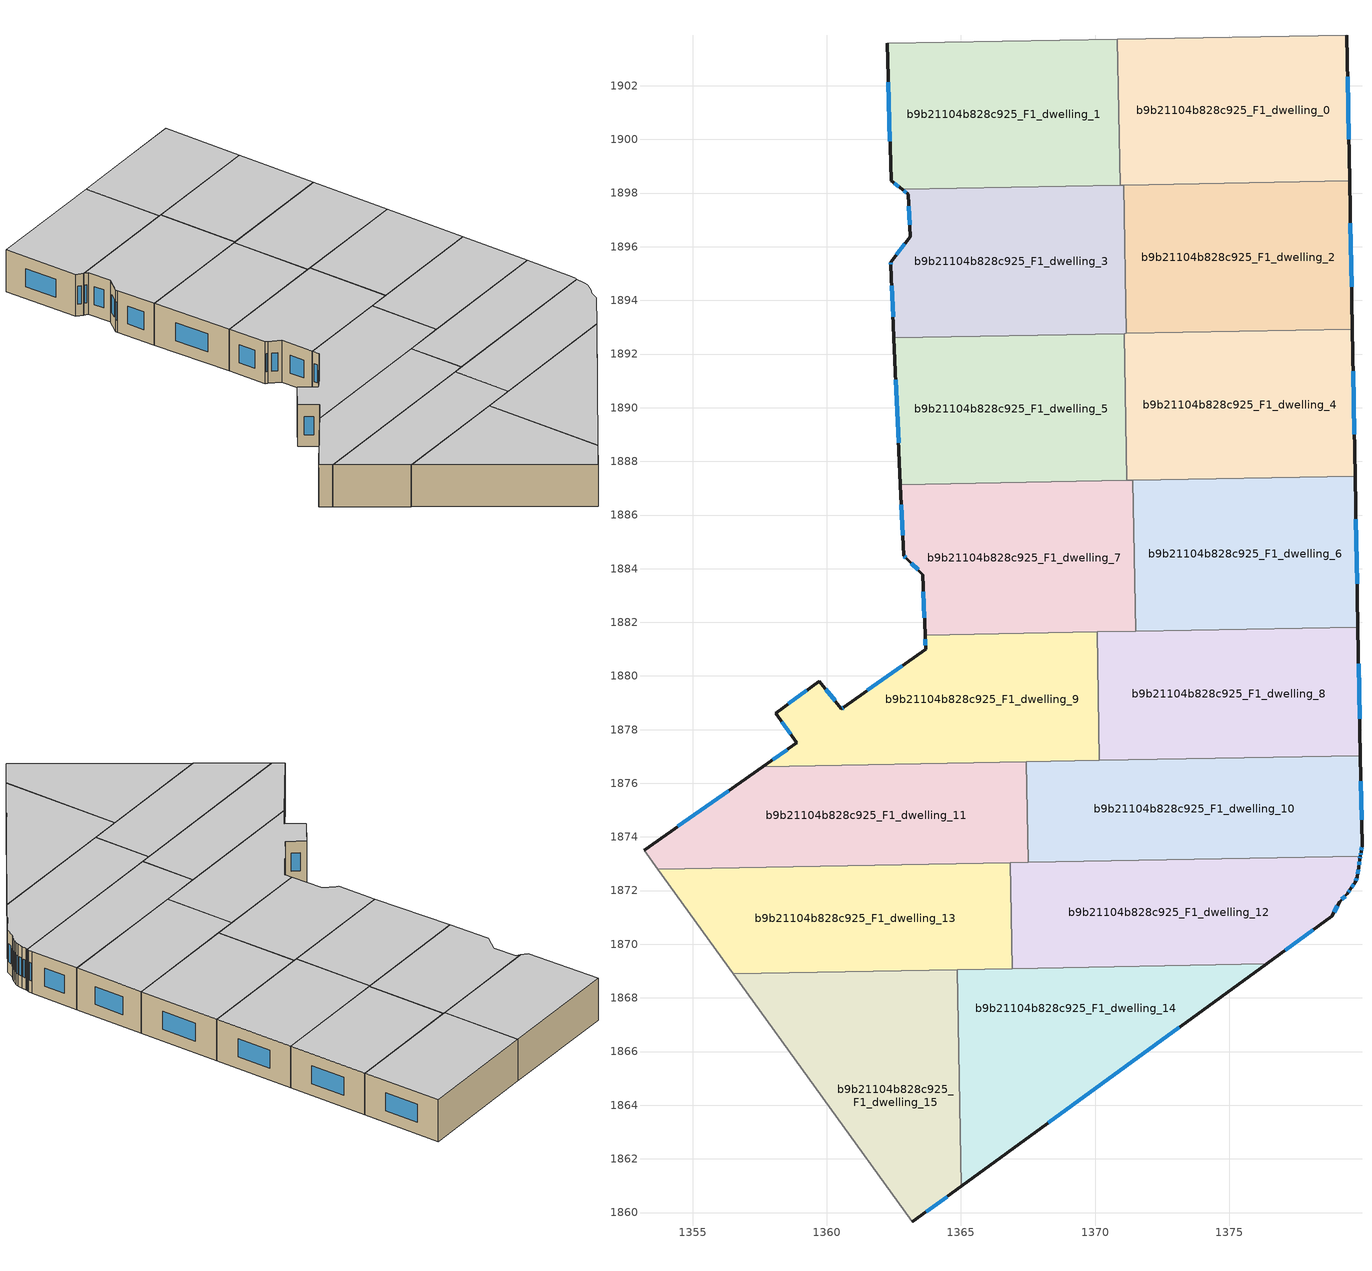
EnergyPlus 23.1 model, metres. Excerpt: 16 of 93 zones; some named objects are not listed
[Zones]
b9b21104b828c925_F1_dwelling_0
 floor to b9b21104b828c925_F0_dwelling_0 (EU_floor_Construction): 1379.39,1903.89 1379.49,1898.45 1370.93,1898.29 1370.83,1903.74 z3
 wall outside (EU_wall_Construction): 1379.49,1898.45 1379.39,1903.89 z3:6
 wall to b9b21104b828c925_F1_dwelling_1 (EU_wall_Construction): 1370.83,1903.74 1370.93,1898.29 z3:6
 wall adiabatic (EU_wall_Construction): 1379.39,1903.89 1370.83,1903.74 z3:6
 wall to b9b21104b828c925_F1_dwelling_2 (EU_wall_Construction): 1371.07,1898.3 1379.49,1898.45 z3:6
 wall to b9b21104b828c925_F1_dwelling_3 (EU_wall_Construction): 1370.93,1898.29 1371.07,1898.3 z3:6
 window (EU_Window_Construction): 1379.46,1900.01 1379.42,1902.34 z3.86:5.14
 ceiling to b9b21104b828c925_F2_dwelling_0 (EU_floor_Construction): 1379.49,1898.45 1379.39,1903.89 1370.83,1903.74 1370.93,1898.29 z6
b9b21104b828c925_F1_dwelling_1
 floor to b9b21104b828c925_F0_dwelling_1 (EU_floor_Construction): 1370.83,1903.74 1370.93,1898.29 1362.81,1898.14 1362.4,1898.46 1362.25,1903.59 z3
 wall outside (EU_wall_Construction): 1362.25,1903.59 1362.4,1898.46 1362.81,1898.14 z3:6
 wall adiabatic (EU_wall_Construction): 1370.83,1903.74 1362.25,1903.59 z3:6
 wall to b9b21104b828c925_F1_dwelling_3 (EU_wall_Construction): 1362.81,1898.14 1370.93,1898.29 z3:6
 window (EU_Window_Construction): 1362.51,1898.37 1362.69,1898.23 / 1362.29,1902.13 1362.35,1899.92 z3.86:5.14
 ceiling to b9b21104b828c925_F2_dwelling_1 (EU_floor_Construction): 1370.93,1898.29 1370.83,1903.74 1362.25,1903.59 1362.4,1898.46 1362.81,1898.14 z6
b9b21104b828c925_F1_dwelling_10
 floor to b9b21104b828c925_F0_dwelling_10 (EU_floor_Construction): 1379.89,1877.03 1379.95,1873.69 1379.92,1873.43 1379.89,1873.29 1367.51,1873.06 1367.44,1876.8 z3
 wall outside (EU_wall_Construction): 1379.89,1873.29 1379.92,1873.43 1379.95,1873.69 1379.89,1877.03 z3:6
 wall to b9b21104b828c925_F1_dwelling_11 (EU_wall_Construction): 1367.44,1876.8 1367.51,1873.06 z3:6
 wall to b9b21104b828c925_F1_dwelling_8 (EU_wall_Construction): 1379.89,1877.03 1370.17,1876.85 z3:6
 wall to b9b21104b828c925_F1_dwelling_12 (EU_wall_Construction): 1367.51,1873.06 1379.89,1873.29 z3:6
 wall to b9b21104b828c925_F1_dwelling_9 (EU_wall_Construction): 1370.17,1876.85 1367.44,1876.8 z3:6
 window (EU_Window_Construction): 1379.93,1874.65 1379.91,1876.08 / 1379.93,1873.51 1379.94,1873.62 / 1379.9,1873.33 1379.91,1873.39 z3.86:5.14
 ceiling to b9b21104b828c925_F2_dwelling_10 (EU_floor_Construction): 1379.89,1873.29 1379.92,1873.43 1379.95,1873.69 1379.89,1877.03 1367.44,1876.8 1367.51,1873.06 z6
b9b21104b828c925_F1_dwelling_11
 floor to b9b21104b828c925_F0_dwelling_11 (EU_floor_Construction): 1367.44,1876.8 1367.51,1873.06 1353.7,1872.8 1353.19,1873.5 1357.62,1876.62 z3
 wall outside (EU_wall_Construction): 1357.62,1876.62 1353.19,1873.5 z3:6
 wall adiabatic (EU_wall_Construction): 1353.19,1873.5 1353.7,1872.8 z3:6
 wall to b9b21104b828c925_F1_dwelling_9 (EU_wall_Construction): 1367.44,1876.8 1357.62,1876.62 z3:6
 wall to b9b21104b828c925_F1_dwelling_13 (EU_wall_Construction): 1353.7,1872.8 1366.85,1873.04 z3:6
 wall to b9b21104b828c925_F1_dwelling_12 (EU_wall_Construction): 1366.85,1873.04 1367.51,1873.06 z3:6
 window (EU_Window_Construction): 1356.35,1875.73 1354.46,1874.39 z3.86:5.14
 ceiling to b9b21104b828c925_F2_dwelling_11 (EU_floor_Construction): 1367.51,1873.06 1367.44,1876.8 1357.62,1876.62 1353.19,1873.5 1353.7,1872.8 z6
b9b21104b828c925_F1_dwelling_12
 floor to b9b21104b828c925_F0_dwelling_12 (EU_floor_Construction): 1379.89,1873.29 1379.86,1873.16 1379.84,1872.87 1379.78,1872.52 1379.69,1872.32 1379.52,1872.06 1379.41,1871.88 1379.12,1871.59 1378.83,1871.04 1376.4,1869.27 1366.92,1869.09 1366.85,1873.04 z3
 wall outside (EU_wall_Construction): 1376.4,1869.27 1378.83,1871.04 1379.12,1871.59 1379.41,1871.88 1379.52,1872.06 1379.69,1872.32 1379.78,1872.52 1379.84,1872.87 1379.86,1873.16 1379.89,1873.29 z3:6
 wall to b9b21104b828c925_F1_dwelling_13 (EU_wall_Construction): 1366.85,1873.04 1366.92,1869.09 z3:6
 wall to b9b21104b828c925_F1_dwelling_14 (EU_wall_Construction): 1366.92,1869.09 1376.4,1869.27 z3:6
 window (EU_Window_Construction): 1379.57,1872.13 1379.64,1872.24 / 1379.44,1871.93 1379.49,1872.01 / 1379.2,1871.67 1379.33,1871.8 / 1378.91,1871.2 1379.04,1871.43 / 1377.09,1869.77 1378.14,1870.53 / 1379.87,1873.2 1379.88,1873.25 / 1379.84,1872.96 1379.85,1873.08 / 1379.79,1872.62 1379.82,1872.77 / 1379.72,1872.38 1379.75,1872.46 z3.86:5.14
 ceiling to b9b21104b828c925_F2_dwelling_12 (EU_floor_Construction): 1378.83,1871.04 1379.12,1871.59 1379.41,1871.88 1379.52,1872.06 1379.69,1872.32 1379.78,1872.52 1379.84,1872.87 1379.86,1873.16 1379.89,1873.29 1366.85,1873.04 1366.92,1869.09 1376.4,1869.27 z6
b9b21104b828c925_F1_dwelling_13
 floor to b9b21104b828c925_F0_dwelling_13 (EU_floor_Construction): 1366.85,1873.04 1366.92,1869.09 1356.51,1868.9 1353.7,1872.8 z3
 wall adiabatic (EU_wall_Construction): 1353.7,1872.8 1356.51,1868.9 z3:6
 wall to b9b21104b828c925_F1_dwelling_14 (EU_wall_Construction): 1356.51,1868.9 1364.86,1869.05 1366.92,1869.09 z3:6
 ceiling to b9b21104b828c925_F2_dwelling_13 (EU_floor_Construction): 1366.92,1869.09 1366.85,1873.04 1353.7,1872.8 1356.51,1868.9 z6
b9b21104b828c925_F1_dwelling_14
 floor to b9b21104b828c925_F0_dwelling_14 (EU_floor_Construction): 1376.4,1869.27 1365.01,1860.98 1364.86,1869.05 z3
 wall outside (EU_wall_Construction): 1365.01,1860.98 1376.4,1869.27 z3:6
 wall to b9b21104b828c925_F1_dwelling_15 (EU_wall_Construction): 1356.51,1868.9 1364.86,1869.05 1365.01,1860.98 z3:6
 window (EU_Window_Construction): 1368.27,1863.35 1373.15,1866.9 z3.86:5.14
 ceiling to b9b21104b828c925_F2_dwelling_14 (EU_floor_Construction): 1376.4,1869.27 1364.86,1869.05 1365.01,1860.98 z6
b9b21104b828c925_F1_dwelling_15
 floor to b9b21104b828c925_F0_dwelling_15 (EU_floor_Construction): 1364.86,1869.05 1365.01,1860.98 1363.19,1859.65 1356.51,1868.9 z3
 wall outside (EU_wall_Construction): 1363.19,1859.65 1365.01,1860.98 z3:6
 wall adiabatic (EU_wall_Construction): 1356.51,1868.9 1363.19,1859.65 z3:6
 window (EU_Window_Construction): 1363.71,1860.03 1364.49,1860.6 z3.86:5.14
 ceiling to b9b21104b828c925_F2_dwelling_15 (EU_floor_Construction): 1365.01,1860.98 1364.86,1869.05 1356.51,1868.9 1363.19,1859.65 z6
b9b21104b828c925_F1_dwelling_2
 floor to b9b21104b828c925_F0_dwelling_2 (EU_floor_Construction): 1379.49,1898.45 1379.59,1892.92 1371.17,1892.77 1371.07,1898.3 z3
 wall outside (EU_wall_Construction): 1379.59,1892.92 1379.49,1898.45 z3:6
 wall to b9b21104b828c925_F1_dwelling_3 (EU_wall_Construction): 1371.07,1898.3 1371.17,1892.77 z3:6
 wall to b9b21104b828c925_F1_dwelling_4 (EU_wall_Construction): 1371.17,1892.77 1379.59,1892.92 z3:6
 window (EU_Window_Construction): 1379.56,1894.5 1379.52,1896.87 z3.86:5.14
 ceiling to b9b21104b828c925_F2_dwelling_2 (EU_floor_Construction): 1379.59,1892.92 1379.49,1898.45 1371.07,1898.3 1371.17,1892.77 z6
b9b21104b828c925_F1_dwelling_3
 floor to b9b21104b828c925_F0_dwelling_3 (EU_floor_Construction): 1371.07,1898.3 1371.17,1892.77 1362.51,1892.61 1362.39,1895.33 1362.38,1895.43 1363.11,1896.37 1363.04,1897.96 1362.81,1898.14 z3
 wall outside (EU_wall_Construction): 1362.81,1898.14 1363.04,1897.96 1363.11,1896.37 1362.38,1895.43 1362.39,1895.33 1362.51,1892.61 z3:6
 wall to b9b21104b828c925_F1_dwelling_5 (EU_wall_Construction): 1362.51,1892.61 1371.08,1892.77 z3:6
 wall to b9b21104b828c925_F1_dwelling_4 (EU_wall_Construction): 1371.09,1892.76 1371.17,1892.77 z3:6
 window (EU_Window_Construction): 1362.87,1898.09 1362.97,1898.02 / 1362.42,1894.55 1362.47,1893.38 / 1362.38,1895.4 1362.39,1895.35 / 1362.91,1896.1 1362.59,1895.7 / 1363.06,1897.51 1363.09,1896.83 z3.86:5.14
 ceiling to b9b21104b828c925_F2_dwelling_3 (EU_floor_Construction): 1371.17,1892.77 1371.07,1898.3 1362.81,1898.14 1363.04,1897.96 1363.11,1896.37 1362.38,1895.43 1362.39,1895.33 1362.51,1892.61 z6
b9b21104b828c925_F1_dwelling_4
 floor to b9b21104b828c925_F0_dwelling_4 (EU_floor_Construction): 1379.59,1892.92 1379.7,1887.45 1371.19,1887.29 1371.09,1892.76 z3
 wall outside (EU_wall_Construction): 1379.7,1887.45 1379.59,1892.92 z3:6
 wall to b9b21104b828c925_F1_dwelling_5 (EU_wall_Construction): 1371.09,1892.76 1371.19,1887.29 z3:6
 wall to b9b21104b828c925_F1_dwelling_6 (EU_wall_Construction): 1371.41,1887.3 1379.7,1887.45 z3:6
 wall to b9b21104b828c925_F1_dwelling_7 (EU_wall_Construction): 1371.19,1887.29 1371.41,1887.3 z3:6
 window (EU_Window_Construction): 1379.67,1889.01 1379.62,1891.36 z3.86:5.14
 ceiling to b9b21104b828c925_F2_dwelling_4 (EU_floor_Construction): 1379.7,1887.45 1379.59,1892.92 1371.09,1892.76 1371.19,1887.29 z6
b9b21104b828c925_F1_dwelling_5
 floor to b9b21104b828c925_F0_dwelling_5 (EU_floor_Construction): 1371.09,1892.76 1371.19,1887.29 1362.75,1887.13 1362.51,1892.61 z3
 wall outside (EU_wall_Construction): 1362.51,1892.61 1362.75,1887.13 z3:6
 wall to b9b21104b828c925_F1_dwelling_7 (EU_wall_Construction): 1362.75,1887.13 1371.19,1887.29 z3:6
 window (EU_Window_Construction): 1362.58,1891.04 1362.68,1888.7 z3.86:5.14
 ceiling to b9b21104b828c925_F2_dwelling_5 (EU_floor_Construction): 1371.19,1887.29 1371.09,1892.76 1362.51,1892.61 1362.75,1887.13 z6
b9b21104b828c925_F1_dwelling_6
 floor to b9b21104b828c925_F0_dwelling_6 (EU_floor_Construction): 1379.7,1887.45 1379.8,1881.82 1371.52,1881.67 1371.41,1887.29 z3
 wall outside (EU_wall_Construction): 1379.8,1881.82 1379.7,1887.45 z3:6
 wall to b9b21104b828c925_F1_dwelling_7 (EU_wall_Construction): 1371.41,1887.29 1371.52,1881.67 z3:6
 wall to b9b21104b828c925_F1_dwelling_8 (EU_wall_Construction): 1371.52,1881.67 1379.8,1881.82 z3:6
 window (EU_Window_Construction): 1379.77,1883.43 1379.73,1885.84 z3.86:5.14
 ceiling to b9b21104b828c925_F2_dwelling_6 (EU_floor_Construction): 1379.8,1881.82 1379.7,1887.45 1371.41,1887.29 1371.52,1881.67 z6
b9b21104b828c925_F1_dwelling_7
 floor to b9b21104b828c925_F0_dwelling_7 (EU_floor_Construction): 1371.41,1887.29 1371.52,1881.67 1363.67,1881.52 1363.58,1883.78 1362.97,1884.38 1362.86,1884.49 1362.75,1887.13 z3
 wall outside (EU_wall_Construction): 1362.75,1887.13 1362.86,1884.49 1362.97,1884.38 1363.58,1883.78 1363.67,1881.52 z3:6
 wall to b9b21104b828c925_F1_dwelling_9 (EU_wall_Construction): 1363.67,1881.52 1370.08,1881.64 z3:6
 wall to b9b21104b828c925_F1_dwelling_8 (EU_wall_Construction): 1370.08,1881.64 1371.52,1881.67 z3:6
 window (EU_Window_Construction): 1363.6,1883.13 1363.64,1882.17 / 1363.14,1884.21 1363.4,1883.95 / 1362.89,1884.46 1362.94,1884.41 / 1362.78,1886.38 1362.83,1885.24 z3.86:5.14
 ceiling to b9b21104b828c925_F2_dwelling_7 (EU_floor_Construction): 1371.52,1881.67 1371.41,1887.29 1362.75,1887.13 1362.86,1884.49 1362.97,1884.38 1363.58,1883.78 1363.67,1881.52 z6
b9b21104b828c925_F1_dwelling_8
 floor to b9b21104b828c925_F0_dwelling_8 (EU_floor_Construction): 1379.8,1881.82 1379.89,1877.03 1370.16,1876.85 1370.08,1881.64 z3
 wall outside (EU_wall_Construction): 1379.89,1877.03 1379.8,1881.82 z3:6
 wall to b9b21104b828c925_F1_dwelling_9 (EU_wall_Construction): 1370.08,1881.64 1370.16,1876.85 z3:6
 window (EU_Window_Construction): 1379.86,1878.4 1379.83,1880.45 z3.86:5.14
 ceiling to b9b21104b828c925_F2_dwelling_8 (EU_floor_Construction): 1379.89,1877.03 1379.8,1881.82 1370.08,1881.64 1370.16,1876.85 z6
b9b21104b828c925_F1_dwelling_9
 floor to b9b21104b828c925_F0_dwelling_9 (EU_floor_Construction): 1370.08,1881.64 1370.16,1876.85 1357.62,1876.62 1358.89,1877.51 1358.1,1878.62 1359.72,1879.8 1360.55,1878.78 1360.64,1878.84 1363.69,1881 1363.67,1881.52 z3
 wall outside (EU_wall_Construction): 1363.67,1881.52 1363.69,1881 1360.64,1878.84 1360.55,1878.78 1359.72,1879.8 1358.1,1878.62 1358.89,1877.51 1357.62,1876.62 z3:6
 window (EU_Window_Construction): 1363.67,1881.37 1363.68,1881.15 / 1358.53,1877.26 1357.98,1876.87 / 1358.33,1878.3 1358.66,1877.83 / 1359.26,1879.46 1358.56,1878.96 / 1360.31,1879.07 1359.96,1879.51 / 1360.61,1878.82 1360.57,1878.8 / 1362.82,1880.39 1361.51,1879.46 z3.86:5.14
 ceiling to b9b21104b828c925_F2_dwelling_9 (EU_floor_Construction): 1370.16,1876.85 1370.08,1881.64 1363.67,1881.52 1363.69,1881 1360.64,1878.84 1360.55,1878.78 1359.72,1879.8 1358.1,1878.62 1358.89,1877.51 1357.62,1876.62 z6
[Building]
EU S2 Campaign: North Axis=0; Terrain=City; Solar Distribution=FullExterior
[Site:Location]
Helsinki-Vantaa.AP: Latitude=60.317; Longitude=24.963; Time Zone=2; Elevation=54.6
[SizingPeriod:WeatherFileDays]
AnnualSizingPeriod: Begin Month=1; Begin Day of Month=1; End Month=12; End Day of Month=31; Day of Week for Start Day=Monday; Use Weather File Daylight Saving Period=No; Use Weather File Rain and Snow Indicators=No
[MATERIAL]
EU_InternalMass_Material: Roughness=MediumRough; Thickness=0.1; Conductivity=1; Density=1800; Specific Heat=900; Thermal Absorptance=0.9; Solar Absorptance=0.7; Visible Absorptance=0.7
[MATERIAL:NOMASS] Roughness=MediumRough; Thermal Absorptance=0.9; Solar Absorptance=0.7; Visible Absorptance=0.7
Name | Thermal Resistance
EU_wall_NoMass | 1.10183
EU_floor_NoMass | 1.70606
[WINDOWMATERIAL:SIMPLEGLAZINGSYSTEM]
EU_Window_SimpleGlazing: UFactor=3.11035; Solar Heat Gain Coefficient=0.8; Visible Transmittance=0.8
[CONSTRUCTION]
EU_wall_Construction: EU_wall_NoMass
EU_floor_Construction: EU_floor_NoMass
EU_Window_Construction: EU_Window_SimpleGlazing
EU_InternalMass_Construction: EU_InternalMass_Material
[ZONE] Type=1; Multiplier=1; Ceiling Height=autocalculate; Floor Area=autocalculate; Part of Total Floor Area=Yes
Name | Volume
b9b21104b828c925_F1_dwelling_0; b9b21104b828c925_F1_dwelling_3 | 139.807
b9b21104b828c925_F1_dwelling_1; b9b21104b828c925_F1_dwelling_12 | 139.8
b9b21104b828c925_F1_dwelling_10 | 139.824
b9b21104b828c925_F1_dwelling_11 | 139.815
b9b21104b828c925_F1_dwelling_13 | 139.779
b9b21104b828c925_F1_dwelling_14 | 139.813
b9b21104b828c925_F1_dwelling_15 | 139.808
b9b21104b828c925_F1_dwelling_2 | 139.789
b9b21104b828c925_F1_dwelling_4; b9b21104b828c925_F1_dwelling_5 | 139.783
b9b21104b828c925_F1_dwelling_6 | 139.816
b9b21104b828c925_F1_dwelling_7 | 139.805
b9b21104b828c925_F1_dwelling_8 | 139.798
b9b21104b828c925_F1_dwelling_9 | 139.796
[INTERNALMASS] Construction=EU_InternalMass_Construction
Name | Zone or ZoneList | Surface Area
b9b21104b828c925_F1_dwelling_0_EU_InternalMass | b9b21104b828c925_F1_dwelling_0 | 46.6013
b9b21104b828c925_F1_dwelling_1_EU_InternalMass | b9b21104b828c925_F1_dwelling_1 | 46.6004
b9b21104b828c925_F1_dwelling_2_EU_InternalMass | b9b21104b828c925_F1_dwelling_2 | 46.5958
b9b21104b828c925_F1_dwelling_3_EU_InternalMass | b9b21104b828c925_F1_dwelling_3 | 46.6019
b9b21104b828c925_F1_dwelling_4_EU_InternalMass | b9b21104b828c925_F1_dwelling_4 | 46.5947
b9b21104b828c925_F1_dwelling_5_EU_InternalMass | b9b21104b828c925_F1_dwelling_5 | 46.5949
b9b21104b828c925_F1_dwelling_6_EU_InternalMass | b9b21104b828c925_F1_dwelling_6 | 46.6039
b9b21104b828c925_F1_dwelling_7_EU_InternalMass | b9b21104b828c925_F1_dwelling_7 | 46.6016
b9b21104b828c925_F1_dwelling_8_EU_InternalMass | b9b21104b828c925_F1_dwelling_8 | 46.5995
b9b21104b828c925_F1_dwelling_9_EU_InternalMass | b9b21104b828c925_F1_dwelling_9 | 46.5987
b9b21104b828c925_F1_dwelling_10_EU_InternalMass | b9b21104b828c925_F1_dwelling_10 | 46.607
b9b21104b828c925_F1_dwelling_11_EU_InternalMass | b9b21104b828c925_F1_dwelling_11 | 46.6056
b9b21104b828c925_F1_dwelling_12_EU_InternalMass | b9b21104b828c925_F1_dwelling_12 | 46.5997
b9b21104b828c925_F1_dwelling_13_EU_InternalMass | b9b21104b828c925_F1_dwelling_13 | 46.5924
b9b21104b828c925_F1_dwelling_14_EU_InternalMass | b9b21104b828c925_F1_dwelling_14 | 46.6075
b9b21104b828c925_F1_dwelling_15_EU_InternalMass | b9b21104b828c925_F1_dwelling_15 | 46.6016
[OTHEREQUIPMENT] Fuel Type=Electricity; Design Level Calculation Method=Watts/Area; Power per Zone Floor Area=1; Fraction Latent=0; Fraction Radiant=0; Fraction Lost=0; Carbon Dioxide Generation Rate=0; EndUse Subcategory=EU_Step8_InternalGains
Name | Zone or ZoneList or Space or SpaceList | Schedule
EU_Step8_InternalGain_b9b21104b828c925_F1_dwelling_0_f000 | b9b21104b828c925_F1_dwelling_0 | EU_Step8_GainSchedule_b9b21104b828c925_F1_dwelling_0_f000
EU_Step8_InternalGain_b9b21104b828c925_F1_dwelling_1_f000 | b9b21104b828c925_F1_dwelling_1 | EU_Step8_GainSchedule_b9b21104b828c925_F1_dwelling_1_f000
EU_Step8_InternalGain_b9b21104b828c925_F1_dwelling_2_f000 | b9b21104b828c925_F1_dwelling_2 | EU_Step8_GainSchedule_b9b21104b828c925_F1_dwelling_2_f000
EU_Step8_InternalGain_b9b21104b828c925_F1_dwelling_3_f000 | b9b21104b828c925_F1_dwelling_3 | EU_Step8_GainSchedule_b9b21104b828c925_F1_dwelling_3_f000
EU_Step8_InternalGain_b9b21104b828c925_F1_dwelling_4_f000 | b9b21104b828c925_F1_dwelling_4 | EU_Step8_GainSchedule_b9b21104b828c925_F1_dwelling_4_f000
EU_Step8_InternalGain_b9b21104b828c925_F1_dwelling_5_f000 | b9b21104b828c925_F1_dwelling_5 | EU_Step8_GainSchedule_b9b21104b828c925_F1_dwelling_5_f000
EU_Step8_InternalGain_b9b21104b828c925_F1_dwelling_6_f000 | b9b21104b828c925_F1_dwelling_6 | EU_Step8_GainSchedule_b9b21104b828c925_F1_dwelling_6_f000
EU_Step8_InternalGain_b9b21104b828c925_F1_dwelling_7_f000 | b9b21104b828c925_F1_dwelling_7 | EU_Step8_GainSchedule_b9b21104b828c925_F1_dwelling_7_f000
EU_Step8_InternalGain_b9b21104b828c925_F1_dwelling_8_f000 | b9b21104b828c925_F1_dwelling_8 | EU_Step8_GainSchedule_b9b21104b828c925_F1_dwelling_8_f000
EU_Step8_InternalGain_b9b21104b828c925_F1_dwelling_9_f000 | b9b21104b828c925_F1_dwelling_9 | EU_Step8_GainSchedule_b9b21104b828c925_F1_dwelling_9_f000
EU_Step8_InternalGain_b9b21104b828c925_F1_dwelling_10_f000 | b9b21104b828c925_F1_dwelling_10 | EU_Step8_GainSchedule_b9b21104b828c925_F1_dwelling_10_f000
EU_Step8_InternalGain_b9b21104b828c925_F1_dwelling_11_f000 | b9b21104b828c925_F1_dwelling_11 | EU_Step8_GainSchedule_b9b21104b828c925_F1_dwelling_11_f000
EU_Step8_InternalGain_b9b21104b828c925_F1_dwelling_12_f000 | b9b21104b828c925_F1_dwelling_12 | EU_Step8_GainSchedule_b9b21104b828c925_F1_dwelling_12_f000
EU_Step8_InternalGain_b9b21104b828c925_F1_dwelling_13_f000 | b9b21104b828c925_F1_dwelling_13 | EU_Step8_GainSchedule_b9b21104b828c925_F1_dwelling_13_f000
EU_Step8_InternalGain_b9b21104b828c925_F1_dwelling_14_f000 | b9b21104b828c925_F1_dwelling_14 | EU_Step8_GainSchedule_b9b21104b828c925_F1_dwelling_14_f000
EU_Step8_InternalGain_b9b21104b828c925_F1_dwelling_15_f000 | b9b21104b828c925_F1_dwelling_15 | EU_Step8_GainSchedule_b9b21104b828c925_F1_dwelling_15_f000
[ZONEVENTILATION:DESIGNFLOWRATE] Schedule=EU_AlwaysOn; Design Flow Rate Calculation Method=AirChanges/Hour; Air Changes per Hour=0.756316; Ventilation Type=Natural; Fan Pressure Rise=0; Fan Total Efficiency=1; Constant Term Coefficient=1; Temperature Term Coefficient=0; Velocity Term Coefficient=0; Velocity Squared Term Coefficient=0; Minimum Indoor Temperature=-100; Maximum Indoor Temperature=100; Delta Temperature=-100; Minimum Outdoor Temperature=-100; Maximum Outdoor Temperature=100; Maximum Wind Speed=40
Name | Zone or ZoneList or Space or SpaceList
EU_ConstantAir_b9b21104b828c925_F1_dwelling_0 | b9b21104b828c925_F1_dwelling_0
EU_ConstantAir_b9b21104b828c925_F1_dwelling_1 | b9b21104b828c925_F1_dwelling_1
EU_ConstantAir_b9b21104b828c925_F1_dwelling_2 | b9b21104b828c925_F1_dwelling_2
EU_ConstantAir_b9b21104b828c925_F1_dwelling_3 | b9b21104b828c925_F1_dwelling_3
EU_ConstantAir_b9b21104b828c925_F1_dwelling_4 | b9b21104b828c925_F1_dwelling_4
EU_ConstantAir_b9b21104b828c925_F1_dwelling_5 | b9b21104b828c925_F1_dwelling_5
EU_ConstantAir_b9b21104b828c925_F1_dwelling_6 | b9b21104b828c925_F1_dwelling_6
EU_ConstantAir_b9b21104b828c925_F1_dwelling_7 | b9b21104b828c925_F1_dwelling_7
EU_ConstantAir_b9b21104b828c925_F1_dwelling_8 | b9b21104b828c925_F1_dwelling_8
EU_ConstantAir_b9b21104b828c925_F1_dwelling_9 | b9b21104b828c925_F1_dwelling_9
EU_ConstantAir_b9b21104b828c925_F1_dwelling_10 | b9b21104b828c925_F1_dwelling_10
EU_ConstantAir_b9b21104b828c925_F1_dwelling_11 | b9b21104b828c925_F1_dwelling_11
EU_ConstantAir_b9b21104b828c925_F1_dwelling_12 | b9b21104b828c925_F1_dwelling_12
EU_ConstantAir_b9b21104b828c925_F1_dwelling_13 | b9b21104b828c925_F1_dwelling_13
EU_ConstantAir_b9b21104b828c925_F1_dwelling_14 | b9b21104b828c925_F1_dwelling_14
EU_ConstantAir_b9b21104b828c925_F1_dwelling_15 | b9b21104b828c925_F1_dwelling_15
[HVACTEMPLATE:ZONE:IDEALLOADSAIRSYSTEM] System Availability Schedule=EU_AlwaysOn; Maximum Heating Supply Air Temperature=50; Minimum Cooling Supply Air Temperature=13; Maximum Heating Supply Air Humidity Ratio=0.0156; Minimum Cooling Supply Air Humidity Ratio=0.0077; Heating Limit=NoLimit; Cooling Limit=NoLimit; Heating Availability Schedule=EU_AlwaysOn; Cooling Availability Schedule=EU_CoolingOff; Dehumidification Control Type=ConstantSensibleHeatRatio; Cooling Sensible Heat Ratio=0.7; Dehumidification Setpoint=60; Humidification Control Type=None; Humidification Setpoint=30; Outdoor Air Method=None; Outdoor Air Flow Rate per Person=0.00944; Outdoor Air Flow Rate per Zone Floor Area=0; Outdoor Air Flow Rate per Zone=0; Demand Controlled Ventilation Type=None; Outdoor Air Economizer Type=NoEconomizer; Heat Recovery Type=None; Sensible Heat Recovery Effectiveness=0.7; Latent Heat Recovery Effectiveness=0.65
Name | Template Thermostat
b9b21104b828c925_F1_dwelling_0 | EU_HeatOnly_b9b21104b828c925_F1_dwelling_0
b9b21104b828c925_F1_dwelling_1 | EU_HeatOnly_b9b21104b828c925_F1_dwelling_1
b9b21104b828c925_F1_dwelling_2 | EU_HeatOnly_b9b21104b828c925_F1_dwelling_2
b9b21104b828c925_F1_dwelling_3 | EU_HeatOnly_b9b21104b828c925_F1_dwelling_3
b9b21104b828c925_F1_dwelling_4 | EU_HeatOnly_b9b21104b828c925_F1_dwelling_4
b9b21104b828c925_F1_dwelling_5 | EU_HeatOnly_b9b21104b828c925_F1_dwelling_5
b9b21104b828c925_F1_dwelling_6 | EU_HeatOnly_b9b21104b828c925_F1_dwelling_6
b9b21104b828c925_F1_dwelling_7 | EU_HeatOnly_b9b21104b828c925_F1_dwelling_7
b9b21104b828c925_F1_dwelling_8 | EU_HeatOnly_b9b21104b828c925_F1_dwelling_8
b9b21104b828c925_F1_dwelling_9 | EU_HeatOnly_b9b21104b828c925_F1_dwelling_9
b9b21104b828c925_F1_dwelling_10 | EU_HeatOnly_b9b21104b828c925_F1_dwelling_10
b9b21104b828c925_F1_dwelling_11 | EU_HeatOnly_b9b21104b828c925_F1_dwelling_11
b9b21104b828c925_F1_dwelling_12 | EU_HeatOnly_b9b21104b828c925_F1_dwelling_12
b9b21104b828c925_F1_dwelling_13 | EU_HeatOnly_b9b21104b828c925_F1_dwelling_13
b9b21104b828c925_F1_dwelling_14 | EU_HeatOnly_b9b21104b828c925_F1_dwelling_14
b9b21104b828c925_F1_dwelling_15 | EU_HeatOnly_b9b21104b828c925_F1_dwelling_15
[SIZING:ZONE] Zone Cooling Design Supply Air Temperature Input Method=SupplyAirTemperature; Zone Cooling Design Supply Air Temperature=13; Zone Heating Design Supply Air Temperature Input Method=SupplyAirTemperature; Zone Heating Design Supply Air Temperature=50; Zone Cooling Design Supply Air Humidity Ratio=0.008; Zone Heating Design Supply Air Humidity Ratio=0.008; Cooling Design Air Flow Method=DesignDay; Cooling Design Air Flow Rate=0; Cooling Minimum Air Flow per Zone Floor Area=0.000762; Cooling Minimum Air Flow=0; Cooling Minimum Air Flow Fraction=0.2; Heating Design Air Flow Method=DesignDay; Heating Design Air Flow Rate=0; Heating Maximum Air Flow per Zone Floor Area=0.002032; Heating Maximum Air Flow=0.141576; Heating Maximum Air Flow Fraction=0.3; Account for Dedicated Outdoor Air System=No; Dedicated Outdoor Air System Control Strategy=NeutralSupplyAir; Dedicated Outdoor Air Low Setpoint Temperature for Design=autosize; Dedicated Outdoor Air High Setpoint Temperature for Design=autosize; Zone Load Sizing Method=Sensible Load Only No Latent Load; Zone Latent Cooling Design Supply Air Humidity Ratio Input Method=HumidityRatioDifference; Zone Cooling Design Supply Air Humidity Ratio Difference=0.005; Zone Latent Heating Design Supply Air Humidity Ratio Input Method=HumidityRatioDifference; Zone Humidification Design Supply Air Humidity Ratio Difference=0.005
b9b21104b828c925_F1_dwelling_0; b9b21104b828c925_F1_dwelling_1; b9b21104b828c925_F1_dwelling_2; b9b21104b828c925_F1_dwelling_3; b9b21104b828c925_F1_dwelling_4; b9b21104b828c925_F1_dwelling_5; b9b21104b828c925_F1_dwelling_6; b9b21104b828c925_F1_dwelling_7; b9b21104b828c925_F1_dwelling_8; b9b21104b828c925_F1_dwelling_9; b9b21104b828c925_F1_dwelling_10; b9b21104b828c925_F1_dwelling_11; b9b21104b828c925_F1_dwelling_12; b9b21104b828c925_F1_dwelling_13; b9b21104b828c925_F1_dwelling_14; b9b21104b828c925_F1_dwelling_15
[SCHEDULE:CONSTANT]
Name | Hourly Value
EU_AlwaysOn | 1
EU_CoolingOff | 0
[SCHEDULE:FILE] Column Number=1; Rows to Skip at Top=0; Number of Hours of Data=8760; Column Separator=Comma; Interpolate to Timestep=No; Minutes per Item=60; Adjust Schedule for Daylight Savings=Yes
Name | File
EU_Step8_GainSchedule_b9b21104b828c925_F1_dwelling_0_f000 | ../../schedules/b9b21104b828c925/b9b21104b828c925_F1_dwelling_0_f000_gain.csv
EU_Step8_GainSchedule_b9b21104b828c925_F1_dwelling_1_f000 | ../../schedules/b9b21104b828c925/b9b21104b828c925_F1_dwelling_1_f000_gain.csv
EU_Step8_GainSchedule_b9b21104b828c925_F1_dwelling_2_f000 | ../../schedules/b9b21104b828c925/b9b21104b828c925_F1_dwelling_2_f000_gain.csv
EU_Step8_GainSchedule_b9b21104b828c925_F1_dwelling_3_f000 | ../../schedules/b9b21104b828c925/b9b21104b828c925_F1_dwelling_3_f000_gain.csv
EU_Step8_GainSchedule_b9b21104b828c925_F1_dwelling_4_f000 | ../../schedules/b9b21104b828c925/b9b21104b828c925_F1_dwelling_4_f000_gain.csv
EU_Step8_GainSchedule_b9b21104b828c925_F1_dwelling_5_f000 | ../../schedules/b9b21104b828c925/b9b21104b828c925_F1_dwelling_5_f000_gain.csv
EU_Step8_GainSchedule_b9b21104b828c925_F1_dwelling_6_f000 | ../../schedules/b9b21104b828c925/b9b21104b828c925_F1_dwelling_6_f000_gain.csv
EU_Step8_GainSchedule_b9b21104b828c925_F1_dwelling_7_f000 | ../../schedules/b9b21104b828c925/b9b21104b828c925_F1_dwelling_7_f000_gain.csv
EU_Step8_GainSchedule_b9b21104b828c925_F1_dwelling_8_f000 | ../../schedules/b9b21104b828c925/b9b21104b828c925_F1_dwelling_8_f000_gain.csv
EU_Step8_GainSchedule_b9b21104b828c925_F1_dwelling_9_f000 | ../../schedules/b9b21104b828c925/b9b21104b828c925_F1_dwelling_9_f000_gain.csv
EU_Step8_GainSchedule_b9b21104b828c925_F1_dwelling_10_f000 | ../../schedules/b9b21104b828c925/b9b21104b828c925_F1_dwelling_10_f000_gain.csv
EU_Step8_GainSchedule_b9b21104b828c925_F1_dwelling_11_f000 | ../../schedules/b9b21104b828c925/b9b21104b828c925_F1_dwelling_11_f000_gain.csv
EU_Step8_GainSchedule_b9b21104b828c925_F1_dwelling_12_f000 | ../../schedules/b9b21104b828c925/b9b21104b828c925_F1_dwelling_12_f000_gain.csv
EU_Step8_GainSchedule_b9b21104b828c925_F1_dwelling_13_f000 | ../../schedules/b9b21104b828c925/b9b21104b828c925_F1_dwelling_13_f000_gain.csv
EU_Step8_GainSchedule_b9b21104b828c925_F1_dwelling_14_f000 | ../../schedules/b9b21104b828c925/b9b21104b828c925_F1_dwelling_14_f000_gain.csv
EU_Step8_GainSchedule_b9b21104b828c925_F1_dwelling_15_f000 | ../../schedules/b9b21104b828c925/b9b21104b828c925_F1_dwelling_15_f000_gain.csv
